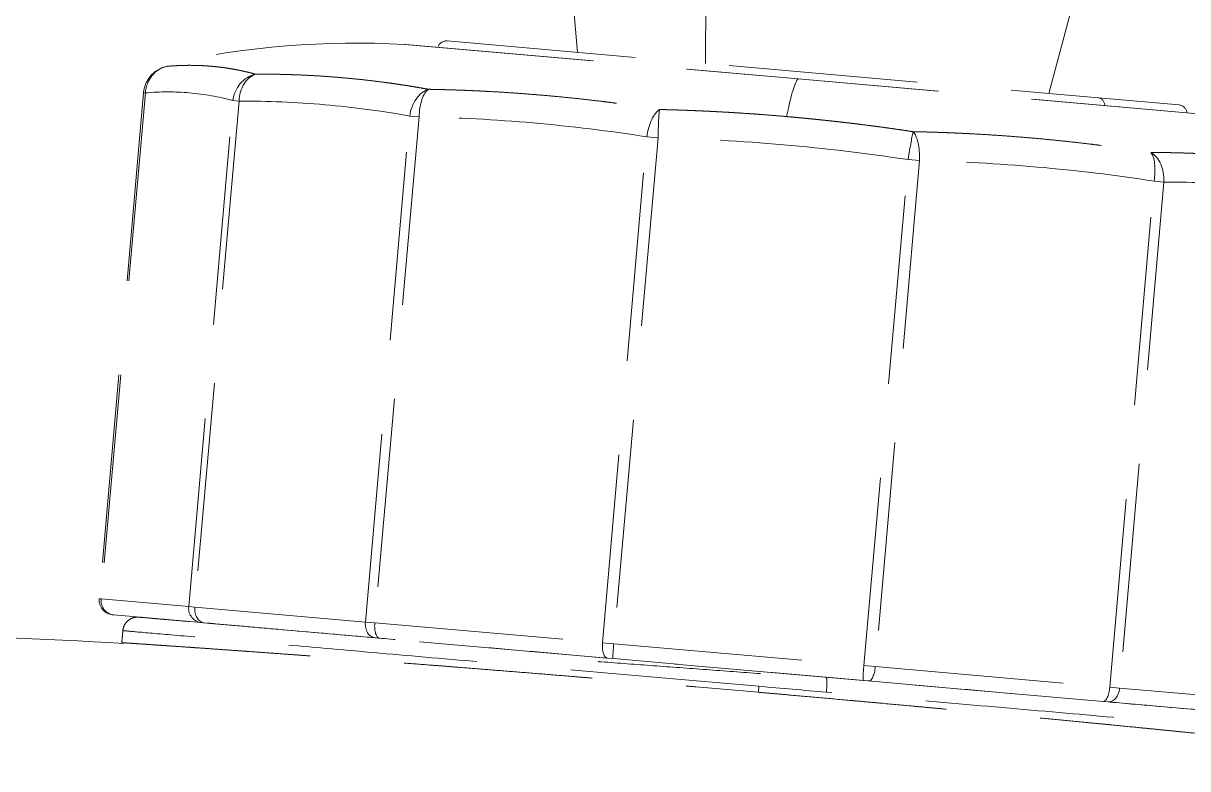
# Model space of a CAD drawing. Header units: millimetres. Extents: x 11618 to 13994, y -5897 to -2537.
# Drawn here: x 13094.28 to 13133.46, y -3821.46 to -3796.37 of the extents above; entities that cross this region are included whole.
import ezdxf

# ---------------------------------------------------------------- set-up
doc = ezdxf.new("R2010")
doc.units = ezdxf.units.MM
doc.linetypes.add('HIDDEN', pattern=[9.525, 6.35, -3.175])
doc.linetypes.add('HIDDEN2', pattern=[4.7625, 3.175, -1.5875])
doc.layers.add('HIDDEN', color=252, linetype='HIDDEN2', lineweight=13)

msp = doc.modelspace()

# ---------------------------------------------------------------- linework, layer by layer
at = {"layer": 'HIDDEN', "linetype": 'HIDDEN', "lineweight": 18, "extrusion": (-1, -2.22045e-16, 0)}
for p, q in [((13112.659, -3794.24), (13112.931, -3797.352)), ((13117.234, -3797.729), (13117.255, -3794.642)), ((13128.785, -3798.739), (13129.594, -3795.721)), ((13107.105, -3797.084), (13120.354, -3798.243)), ((13107.14, -3797.086), (13120.355, -3798.243)), ((13108.545, -3796.969), (13130.464, -3798.886)), ((13134.569, -3799.487), (13120.354, -3798.243)), ((13134.535, -3799.483), (13120.355, -3798.243)), ((13098.329, -3798.712), (13096.839, -3815.742)), ((13098.392, -3798.718), (13096.902, -3815.748)), ((13098.329, -3798.712), (13098.329, -3798.712)), ((13098.329, -3798.712), (13098.392, -3798.718)), ((13099.849, -3816.006), (13101.339, -3798.975)), ((13101.543, -3798.993), (13100.053, -3816.024)), ((13101.339, -3798.975), (13101.543, -3798.993)), ((13133.171, -3799.123), (13130.464, -3798.886)), ((13105.795, -3816.526), (13107.285, -3799.496)), ((13107.6, -3799.523), (13106.11, -3816.553)), ((13107.285, -3799.496), (13107.6, -3799.523)), ((13113.773, -3817.224), (13115.263, -3800.194)), ((13115.641, -3800.227), (13114.151, -3817.257)), ((13115.641, -3800.227), (13115.263, -3800.194)), ((13122.568, -3817.993), (13124.058, -3800.963)), ((13124.441, -3800.997), (13122.951, -3818.027)), ((13124.058, -3800.963), (13124.441, -3800.997)), ((13130.84, -3818.717), (13132.33, -3801.687)), ((13132.661, -3801.716), (13131.171, -3818.746)), ((13132.33, -3801.687), (13132.661, -3801.716)), ((13096.839, -3815.742), (13096.902, -3815.748)), ((13096.902, -3815.748), (13099.849, -3816.006)), ((13099.849, -3816.006), (13100.053, -3816.024)), ((13100.053, -3816.024), (13105.795, -3816.526)), ((13097.325, -3816.287), (13097.293, -3816.284)), ((13100.272, -3816.545), (13097.325, -3816.287)), ((13100.374, -3816.554), (13100.272, -3816.545)), ((13106.116, -3817.056), (13100.374, -3816.554)), ((13105.795, -3816.526), (13106.11, -3816.553)), ((13106.11, -3816.553), (13113.773, -3817.224)), ((13106.274, -3817.07), (13106.116, -3817.056)), ((13113.936, -3817.74), (13106.274, -3817.07)), ((13114.151, -3817.257), (13113.773, -3817.224)), ((13114.151, -3817.257), (13122.568, -3817.993)), ((13114.125, -3817.757), (13113.936, -3817.74)), ((13122.542, -3818.493), (13114.125, -3817.757)), ((13122.568, -3817.993), (13122.951, -3818.027)), ((13122.951, -3818.027), (13130.84, -3818.717)), ((13119.017, -3818.889), (13119.035, -3818.688)), ((13122.542, -3818.493), (13122.733, -3818.51)), ((13130.622, -3819.2), (13122.733, -3818.51)), ((13130.84, -3818.717), (13131.171, -3818.746)), ((13131.171, -3818.746), (13137.332, -3819.285)), ((13130.788, -3819.214), (13130.622, -3819.2)), ((13136.949, -3819.753), (13130.788, -3819.214))]:
    msp.add_line(p, q, dxfattribs=at)
at = {"layer": 'HIDDEN', "linetype": 'HIDDEN', "lineweight": 18}
for centre, radius, start, end in [((13105.523, -3827.042), 30, 86.9761, 102.1317), ((13107.052, -3798.083), 1, 85, 86.9761), ((13108.519, -3797.267), 0.3, 85, 163.42), ((13099.325, -3798.799), 1, 145.8337, 175), ((13133.145, -3799.422), 0.3, 6.58, 85), ((13097.337, -3815.786), 0.5, 175, 265)]:
    msp.add_arc(centre, radius, start, end, dxfattribs=at)
for centre, major_axis, ratio, start_param, end_param in [((13099.325, -3798.799), (-0.091, 0.996), 0.934915, 0.139478, 1.403955), ((13099.325, -3798.799), (0.827, -0.562), 0.997401, 2.387272, 3.141592), ((13102.272, -3799.057), (0.262, 0.965), 0.934915, 0.473161, 1.737638), ((13102.272, -3799.057), (-0.005, 1), 0.730097, 0.23892, 1.503397), ((13117.777, -3828.114), (-2.615, -29.886), 0.035181, 3.176082, 3.439064), ((13108.014, -3799.559), (0.178, 0.984), 0.730097, 0.373719, 1.638196), ((13108.014, -3799.559), (0.018, 1), 0.414127, 0.277636, 1.542113), ((13130.438, -3799.185), (0.026, 0.299), 0.780102, 4.914499, 6.283185), ((13115.676, -3800.23), (0.156, 0.988), 0.414127, 0.335003, 1.59948), ((13115.676, -3800.23), (0.024, 1), 0.035111, 0.304105, 1.568582), ((13124.093, -3800.966), (0.15, 0.989), 0.035111, 0.308534, 1.573011), ((13124.093, -3800.966), (0.02, 1), 0.349251, 4.688892, 5.953369), ((13131.982, -3801.656), (0.001, 1), 0.680442, 4.653824, 5.918301), ((13131.982, -3801.656), (0.154, 0.988), 0.349251, 4.735886, 6.000363), ((13097.368, -3815.789), (-0.044, -0.498), 0.936771, 4.712389, 6.283185), ((13100.315, -3816.046), (-0.044, -0.498), 0.936771, 4.712389, 6.283185), ((13100.418, -3816.055), (-0.044, -0.498), 0.731546, 4.712389, 6.283185), ((13106.159, -3816.558), (-0.044, -0.498), 0.731546, 4.712389, 6.283185), ((13106.317, -3816.572), (-0.044, -0.498), 0.414949, 4.712389, 6.283185), ((13113.98, -3817.242), (-0.044, -0.498), 0.414949, 4.712389, 6.283185), ((13114.169, -3817.258), (-0.044, -0.498), 0.035181, 4.712389, 6.283185), ((13122.585, -3817.995), (-0.044, -0.498), 0.035181, 4.712389, 6.283185), ((13122.777, -3818.012), (-0.044, -0.498), 0.349944, 0, 1.570796), ((13121.254, -3818.882), (-0.044, -0.498), 0.105138, 1.570796, 3.141593), ((13130.666, -3818.702), (-0.044, -0.498), 0.349944, 0, 1.570796), ((13130.831, -3818.716), (-0.044, -0.498), 0.681792, 0, 1.570796)]:
    msp.add_ellipse(centre, major_axis=major_axis, ratio=ratio, start_param=start_param, end_param=end_param, dxfattribs=at)
for points, knots in [([(13099.106, -3797.825), (13099.121, -3797.823), (13099.151, -3797.821), (13099.196, -3797.817), (13099.241, -3797.813), (13099.286, -3797.81), (13099.331, -3797.807), (13099.376, -3797.804), (13099.421, -3797.802), (13099.466, -3797.799), (13099.51, -3797.797), (13099.555, -3797.795), (13099.6, -3797.794), (13099.644, -3797.792), (13099.689, -3797.791), (13099.734, -3797.79), (13099.778, -3797.79), (13099.823, -3797.789), (13099.916, -3797.789), (13100.057, -3797.79), (13100.245, -3797.796), (13100.433, -3797.806), (13100.62, -3797.821), (13100.807, -3797.839), (13100.993, -3797.862), (13101.178, -3797.888), (13101.328, -3797.913), (13101.444, -3797.935), (13101.526, -3797.951), (13101.607, -3797.967), (13101.689, -3797.985), (13101.77, -3798.004), (13101.851, -3798.023), (13101.932, -3798.043), (13102.013, -3798.064), (13102.067, -3798.079), (13102.094, -3798.086)], [0, 0, 0, 0, 0.014759, 0.029506, 0.044243, 0.05897, 0.07369, 0.088402, 0.103107, 0.117807, 0.132503, 0.147195, 0.161885, 0.176573, 0.191261, 0.20595, 0.22064, 0.235333, 0.250029, 0.312597, 0.37507, 0.43753, 0.500059, 0.56257, 0.625013, 0.687472, 0.750029, 0.777777, 0.805516, 0.833253, 0.860994, 0.888747, 0.916517, 0.944311, 0.972137, 1, 1, 1, 1]), ([(13102.094, -3798.086), (13102.123, -3798.086), (13102.181, -3798.086), (13102.268, -3798.086), (13102.355, -3798.086), (13102.441, -3798.086), (13102.528, -3798.087), (13102.614, -3798.087), (13102.701, -3798.089), (13102.787, -3798.09), (13102.874, -3798.091), (13102.96, -3798.093), (13103.046, -3798.095), (13103.132, -3798.097), (13103.218, -3798.1), (13103.305, -3798.103), (13103.391, -3798.106), (13103.477, -3798.109), (13103.656, -3798.116), (13103.929, -3798.129), (13104.295, -3798.15), (13104.659, -3798.176), (13105.024, -3798.206), (13105.388, -3798.24), (13105.751, -3798.278), (13106.114, -3798.32), (13106.409, -3798.358), (13106.637, -3798.389), (13106.797, -3798.412), (13106.957, -3798.435), (13107.117, -3798.46), (13107.278, -3798.485), (13107.438, -3798.512), (13107.598, -3798.539), (13107.758, -3798.567), (13107.864, -3798.586), (13107.918, -3798.596)], [0, 0, 0, 0, 0.014755, 0.0295, 0.044234, 0.058958, 0.073674, 0.088383, 0.103085, 0.117782, 0.132474, 0.147163, 0.161849, 0.176534, 0.191218, 0.205903, 0.22059, 0.235279, 0.249971, 0.312524, 0.374981, 0.437426, 0.499941, 0.562466, 0.624924, 0.687398, 0.749971, 0.777727, 0.805473, 0.833216, 0.860964, 0.888723, 0.916499, 0.9443, 0.972131, 1, 1, 1, 1]), ([(13101.339, -3798.975), (13100.856, -3798.844), (13100.368, -3798.759), (13099.385, -3798.673), (13098.89, -3798.672), (13098.392, -3798.718)], [0, 0, 0, 0, 0.5, 0.5, 1, 1, 1, 1]), ([(13107.918, -3798.596), (13107.956, -3798.596), (13108.033, -3798.598), (13108.148, -3798.6), (13108.264, -3798.603), (13108.379, -3798.606), (13108.494, -3798.609), (13108.609, -3798.612), (13108.724, -3798.615), (13108.839, -3798.619), (13108.953, -3798.623), (13109.068, -3798.628), (13109.183, -3798.632), (13109.298, -3798.637), (13109.412, -3798.642), (13109.527, -3798.647), (13109.641, -3798.653), (13109.756, -3798.658), (13109.995, -3798.671), (13110.359, -3798.691), (13110.846, -3798.724), (13111.332, -3798.76), (13111.818, -3798.8), (13112.304, -3798.845), (13112.789, -3798.894), (13113.274, -3798.946), (13113.669, -3798.993), (13113.973, -3799.031), (13114.188, -3799.058), (13114.402, -3799.087), (13114.617, -3799.116), (13114.831, -3799.146), (13115.045, -3799.177), (13115.26, -3799.209), (13115.474, -3799.242), (13115.617, -3799.264), (13115.689, -3799.276)], [0, 0, 0, 0, 0.014755, 0.0295, 0.044234, 0.058958, 0.073674, 0.088383, 0.103085, 0.117782, 0.132474, 0.147163, 0.161849, 0.176534, 0.191218, 0.205903, 0.22059, 0.235279, 0.249971, 0.312524, 0.374981, 0.437426, 0.499941, 0.562466, 0.624924, 0.687398, 0.749971, 0.777727, 0.805473, 0.833216, 0.860964, 0.888723, 0.916499, 0.9443, 0.972131, 1, 1, 1, 1]), ([(13107.285, -3799.496), (13106.337, -3799.324), (13105.383, -3799.198), (13103.467, -3799.03), (13102.507, -3798.989), (13101.543, -3798.993)], [0, 0, 0, 0, 0.5, 0.5, 1, 1, 1, 1]), ([(13115.263, -3800.194), (13113.995, -3799.994), (13112.721, -3799.84), (13110.164, -3799.616), (13108.884, -3799.546), (13107.6, -3799.523)], [0, 0, 0, 0, 0.5, 0.5, 1, 1, 1, 1]), ([(13115.689, -3799.276), (13115.731, -3799.277), (13115.815, -3799.279), (13115.942, -3799.282), (13116.068, -3799.286), (13116.194, -3799.289), (13116.32, -3799.293), (13116.446, -3799.298), (13116.572, -3799.302), (13116.698, -3799.307), (13116.824, -3799.312), (13116.95, -3799.317), (13117.076, -3799.323), (13117.202, -3799.328), (13117.328, -3799.334), (13117.453, -3799.341), (13117.579, -3799.347), (13117.705, -3799.354), (13117.868, -3799.363), (13118.069, -3799.374), (13118.307, -3799.389), (13118.544, -3799.404), (13118.782, -3799.42), (13119.019, -3799.437), (13119.257, -3799.455), (13119.494, -3799.474), (13119.731, -3799.494), (13119.89, -3799.507), (13119.969, -3799.514)], [0, 0, 0, 0, 0.029514, 0.059006, 0.088477, 0.11793, 0.147365, 0.176786, 0.206194, 0.235591, 0.264979, 0.29436, 0.323736, 0.353109, 0.382481, 0.411855, 0.441231, 0.470612, 0.500001, 0.555645, 0.611232, 0.666779, 0.722298, 0.777805, 0.833314, 0.88884, 0.944397, 1, 1, 1, 1]), ([(13119.969, -3799.514), (13120.013, -3799.518), (13120.102, -3799.526), (13120.236, -3799.538), (13120.369, -3799.55), (13120.503, -3799.563), (13120.636, -3799.576), (13120.769, -3799.589), (13120.902, -3799.602), (13121.036, -3799.616), (13121.169, -3799.63), (13121.302, -3799.644), (13121.435, -3799.658), (13121.568, -3799.673), (13121.701, -3799.688), (13121.834, -3799.703), (13121.968, -3799.718), (13122.135, -3799.738), (13122.337, -3799.763), (13122.573, -3799.792), (13122.809, -3799.822), (13123.045, -3799.853), (13123.281, -3799.885), (13123.517, -3799.918), (13123.752, -3799.952), (13123.989, -3799.987), (13124.146, -3800.011), (13124.225, -3800.022)], [0, 0, 0, 0, 0.031282, 0.062547, 0.093799, 0.125039, 0.156271, 0.187497, 0.21872, 0.249942, 0.281166, 0.312394, 0.343629, 0.374873, 0.40613, 0.437402, 0.468691, 0.499999, 0.555503, 0.610988, 0.666468, 0.721956, 0.777467, 0.833014, 0.88861, 0.944267, 1, 1, 1, 1]), ([(13124.225, -3800.022), (13124.264, -3800.023), (13124.343, -3800.025), (13124.461, -3800.027), (13124.58, -3800.03), (13124.698, -3800.033), (13124.816, -3800.037), (13124.934, -3800.04), (13125.052, -3800.044), (13125.17, -3800.048), (13125.288, -3800.052), (13125.406, -3800.057), (13125.524, -3800.062), (13125.642, -3800.067), (13125.759, -3800.072), (13125.877, -3800.078), (13125.995, -3800.083), (13126.113, -3800.089), (13126.359, -3800.102), (13126.732, -3800.124), (13127.233, -3800.157), (13127.734, -3800.195), (13128.235, -3800.237), (13128.735, -3800.282), (13129.234, -3800.332), (13129.734, -3800.387), (13130.141, -3800.434), (13130.455, -3800.473), (13130.676, -3800.501), (13130.898, -3800.53), (13131.119, -3800.56), (13131.34, -3800.591), (13131.561, -3800.622), (13131.783, -3800.655), (13132.004, -3800.688), (13132.152, -3800.711), (13132.226, -3800.723)], [0, 0, 0, 0, 0.014759, 0.029506, 0.044243, 0.05897, 0.07369, 0.088402, 0.103107, 0.117807, 0.132503, 0.147195, 0.161885, 0.176573, 0.191261, 0.20595, 0.22064, 0.235333, 0.250029, 0.312597, 0.37507, 0.43753, 0.500059, 0.56257, 0.625013, 0.687472, 0.750029, 0.777777, 0.805516, 0.833253, 0.860994, 0.888747, 0.916517, 0.944311, 0.972137, 1, 1, 1, 1]), ([(13124.058, -3800.963), (13122.664, -3800.752), (13121.265, -3800.587), (13118.457, -3800.341), (13117.05, -3800.261), (13115.641, -3800.227)], [0, 0, 0, 0, 0.5, 0.5, 1, 1, 1, 1]), ([(13132.226, -3800.723), (13132.257, -3800.723), (13132.318, -3800.723), (13132.411, -3800.723), (13132.503, -3800.723), (13132.595, -3800.724), (13132.687, -3800.725), (13132.779, -3800.727), (13132.871, -3800.728), (13132.964, -3800.73), (13133.056, -3800.732), (13133.148, -3800.734), (13133.24, -3800.737), (13133.332, -3800.74), (13133.423, -3800.743), (13133.515, -3800.746), (13133.607, -3800.749), (13133.699, -3800.753), (13133.891, -3800.761), (13134.183, -3800.776), (13134.574, -3800.8), (13134.965, -3800.827), (13135.356, -3800.86), (13135.746, -3800.896), (13136.137, -3800.936), (13136.527, -3800.981), (13136.845, -3801.021), (13137.09, -3801.053), (13137.263, -3801.077), (13137.436, -3801.102), (13137.609, -3801.128), (13137.782, -3801.154), (13137.955, -3801.181), (13138.128, -3801.21), (13138.301, -3801.239), (13138.416, -3801.259), (13138.474, -3801.269)], [0, 0, 0, 0, 0.014755, 0.0295, 0.044234, 0.058958, 0.073674, 0.088383, 0.103085, 0.117782, 0.132474, 0.147163, 0.161849, 0.176534, 0.191218, 0.205903, 0.22059, 0.235279, 0.249971, 0.312524, 0.374981, 0.437426, 0.499941, 0.562466, 0.624924, 0.687398, 0.749971, 0.777727, 0.805473, 0.833216, 0.860964, 0.888723, 0.916499, 0.9443, 0.972131, 1, 1, 1, 1]), ([(13132.33, -3801.687), (13131.025, -3801.484), (13129.714, -3801.326), (13127.082, -3801.096), (13125.762, -3801.023), (13124.441, -3800.997)], [0, 0, 0, 0, 0.5, 0.5, 1, 1, 1, 1]), ([(13138.822, -3802.255), (13137.804, -3802.077), (13136.78, -3801.945), (13134.725, -3801.765), (13133.694, -3801.717), (13132.661, -3801.716)], [0, 0, 0, 0, 0.5, 0.5, 1, 1, 1, 1]), ([(13098.176, -3816.361), (13098.111, -3816.356), (13098.016, -3816.366), (13097.894, -3816.416), (13097.808, -3816.474), (13097.737, -3816.547), (13097.666, -3816.659), (13097.64, -3816.751), (13097.634, -3816.816)], [0, 0, 0, 0, 0.239618, 0.368427, 0.499926, 0.631436, 0.760272, 1, 1, 1, 1]), ([(13098.176, -3816.361), (13098.179, -3816.362), (13098.217, -3816.365), (13098.359, -3816.377), (13098.464, -3816.386), (13098.673, -3816.405), (13098.752, -3816.412), (13098.924, -3816.427), (13099.017, -3816.435), (13099.334, -3816.463), (13099.584, -3816.484), (13099.868, -3816.509)], [0, 0, 0, 0, 0.246673, 0.246673, 0.492738, 0.492738, 0.61577, 0.61577, 0.738802, 0.738802, 1, 1, 1, 1]), ([(13097.662, -3817.243), (13094.92, -3817.098), (13087.753, -3816.774), (13075.362, -3816.505), (13063.868, -3816.48), (13056.81, -3816.68), (13054.968, -3816.745)], [0, 0, 0, 0, 0.192828, 0.503966, 0.870556, 1, 1, 1, 1]), ([(13119.035, -3818.688), (13117.632, -3818.565), (13114.848, -3818.322), (13110.79, -3817.967), (13107.063, -3817.641), (13103.812, -3817.356), (13101.115, -3817.12), (13099.141, -3816.948), (13097.909, -3816.84), (13097.633, -3816.816), (13097.634, -3816.816)], [0, 0, 0, 0, 0.125095, 0.25019, 0.375285, 0.500381, 0.625476, 0.750571, 0.875666, 1, 1, 1, 1]), ([(13100.472, -3816.562), (13100.548, -3816.569), (13100.626, -3816.576), (13101.032, -3816.611), (13101.392, -3816.643), (13102.165, -3816.71), (13102.576, -3816.746), (13103.884, -3816.861), (13104.854, -3816.945), (13106.463, -3817.086), (13107.019, -3817.135), (13108.161, -3817.235), (13108.748, -3817.286), (13109.955, -3817.392), (13110.574, -3817.446), (13111.846, -3817.557), (13112.501, -3817.614), (13114.475, -3817.787), (13115.814, -3817.904), (13117.856, -3818.083), (13118.544, -3818.143), (13119.926, -3818.264), (13120.613, -3818.324), (13121.297, -3818.384)], [0, 0, 0, 0, 0.019848, 0.019848, 0.101527, 0.101527, 0.183207, 0.183207, 0.346565, 0.346565, 0.428245, 0.428245, 0.509924, 0.509924, 0.591603, 0.591603, 0.673283, 0.673283, 0.836641, 0.836641, 0.918321, 0.918321, 1, 1, 1, 1]), ([(13097.598, -3817.22), (13097.598, -3817.22), (13097.598, -3817.22), (13097.598, -3817.22), (13097.606, -3817.221), (13097.631, -3817.222), (13097.641, -3817.223), (13097.666, -3817.225), (13097.681, -3817.226), (13097.733, -3817.229), (13097.775, -3817.232), (13097.853, -3817.237), (13097.88, -3817.239), (13097.941, -3817.243), (13098.005, -3817.247), (13098.078, -3817.252), (13098.155, -3817.258), (13098.195, -3817.26), (13098.323, -3817.269), (13098.51, -3817.282), (13098.729, -3817.297), (13098.905, -3817.309), (13098.966, -3817.313), (13099.092, -3817.321), (13099.157, -3817.326), (13099.358, -3817.34), (13099.499, -3817.349), (13099.724, -3817.365), (13099.801, -3817.37), (13099.958, -3817.381), (13100.039, -3817.387), (13100.287, -3817.404), (13100.46, -3817.416), (13100.821, -3817.442), (13101.009, -3817.455), (13101.302, -3817.476), (13101.401, -3817.483), (13101.603, -3817.497), (13101.706, -3817.505), (13102.019, -3817.527), (13102.45, -3817.558), (13102.907, -3817.592), (13103.26, -3817.617), (13103.379, -3817.626), (13103.621, -3817.644), (13103.743, -3817.653), (13104.115, -3817.68), (13104.369, -3817.699), (13104.759, -3817.728), (13104.891, -3817.738), (13105.156, -3817.758), (13105.425, -3817.778), (13105.698, -3817.799), (13105.975, -3817.82), (13106.115, -3817.831), (13106.538, -3817.863), (13106.824, -3817.885), (13107.406, -3817.93), (13107.702, -3817.953), (13108.152, -3817.988), (13108.304, -3818), (13108.609, -3818.024), (13108.762, -3818.036), (13109.227, -3818.073), (13109.54, -3818.097), (13110.174, -3818.148), (13110.495, -3818.174), (13111.143, -3818.226), (13111.47, -3818.253), (13112.131, -3818.306), (13112.464, -3818.334), (13112.968, -3818.375), (13113.136, -3818.389), (13113.475, -3818.417), (13113.644, -3818.431), (13114.154, -3818.473), (13114.496, -3818.502), (13115.183, -3818.56), (13115.528, -3818.589), (13116.048, -3818.633), (13116.222, -3818.648), (13116.57, -3818.678), (13116.744, -3818.693), (13117.616, -3818.767), (13118.315, -3818.828), (13119.017, -3818.889)], [0, 0, 0, 0, 0.000275, 0.000275, 0.031516, 0.031516, 0.047137, 0.047137, 0.062758, 0.062758, 0.093999, 0.093999, 0.10962, 0.10962, 0.12524, 0.140861, 0.140861, 0.156482, 0.156482, 0.187723, 0.218965, 0.218965, 0.234585, 0.234585, 0.250206, 0.250206, 0.281447, 0.281447, 0.297068, 0.297068, 0.312689, 0.312689, 0.34393, 0.34393, 0.375172, 0.375172, 0.390792, 0.390792, 0.406413, 0.406413, 0.437655, 0.468896, 0.468896, 0.484517, 0.484517, 0.500137, 0.500137, 0.531379, 0.531379, 0.546999, 0.546999, 0.56262, 0.578241, 0.578241, 0.593862, 0.593862, 0.625103, 0.625103, 0.656344, 0.656344, 0.671965, 0.671965, 0.687586, 0.687586, 0.718827, 0.718827, 0.750069, 0.750069, 0.78131, 0.78131, 0.812552, 0.812552, 0.828172, 0.828172, 0.843793, 0.843793, 0.875034, 0.875034, 0.906276, 0.906276, 0.921896, 0.921896, 0.937517, 0.937517, 1, 1, 1, 1]), ([(13113.624, -3817.857), (13113.66, -3817.86), (13113.696, -3817.862), (13114.313, -3817.908), (13114.898, -3817.952), (13116.078, -3818.039), (13116.673, -3818.083), (13117.874, -3818.172), (13118.479, -3818.217), (13119.089, -3818.263)], [0, 0, 0, 0, 0.020408, 0.020408, 0.346939, 0.346939, 0.673469, 0.673469, 1, 1, 1, 1]), ([(13121.297, -3818.384), (13121.98, -3818.444), (13122.66, -3818.503), (13124.013, -3818.622), (13124.679, -3818.68), (13126.635, -3818.851), (13127.889, -3818.961), (13129.697, -3819.119), (13130.289, -3819.171), (13131.424, -3819.27), (13131.969, -3819.318), (13133.538, -3819.455), (13134.5, -3819.539), (13135.857, -3819.658), (13136.307, -3819.697), (13136.721, -3819.733)], [0, 0, 0, 0, 0.109559, 0.109559, 0.219118, 0.219118, 0.438236, 0.438236, 0.547795, 0.547795, 0.657354, 0.657354, 0.876472, 0.876472, 1, 1, 1, 1]), ([(13119.017, -3818.889), (13119.193, -3818.905), (13119.368, -3818.92), (13119.719, -3818.951), (13119.894, -3818.966), (13120.419, -3819.013), (13121.117, -3819.075), (13121.811, -3819.137), (13122.331, -3819.184), (13122.504, -3819.199), (13122.849, -3819.231), (13123.021, -3819.246), (13123.537, -3819.293), (13123.879, -3819.324), (13124.389, -3819.371), (13124.559, -3819.387), (13124.897, -3819.418), (13125.065, -3819.434), (13125.568, -3819.48), (13125.901, -3819.511), (13126.562, -3819.573), (13127.052, -3819.619), (13127.535, -3819.665), (13127.856, -3819.695), (13128.015, -3819.71), (13128.49, -3819.755), (13129.114, -3819.815), (13129.723, -3819.874), (13130.174, -3819.918), (13130.323, -3819.932), (13130.619, -3819.961), (13130.766, -3819.975), (13131.203, -3820.018), (13131.49, -3820.046), (13131.912, -3820.088), (13132.052, -3820.102), (13132.328, -3820.129), (13132.602, -3820.156), (13132.87, -3820.183), (13133.135, -3820.21), (13133.267, -3820.223), (13133.656, -3820.262), (13134.163, -3820.313), (13134.645, -3820.362), (13134.998, -3820.398), (13135.114, -3820.409), (13135.343, -3820.433), (13135.456, -3820.444), (13135.789, -3820.479), (13136.005, -3820.501), (13136.318, -3820.533), (13136.421, -3820.544), (13136.623, -3820.565), (13136.722, -3820.575), (13137.014, -3820.605), (13137.201, -3820.625), (13137.562, -3820.662), (13137.734, -3820.68), (13137.982, -3820.707), (13138.063, -3820.715), (13138.221, -3820.732), (13138.298, -3820.74), (13138.523, -3820.764), (13138.665, -3820.779), (13138.933, -3820.807), (13139.06, -3820.821), (13139.237, -3820.839), (13139.294, -3820.846), (13139.404, -3820.857), (13139.458, -3820.863), (13139.611, -3820.879), (13139.704, -3820.889), (13139.832, -3820.903), (13139.873, -3820.907), (13139.949, -3820.916), (13140.022, -3820.924), (13140.086, -3820.93), (13140.146, -3820.937), (13140.174, -3820.94), (13140.251, -3820.948), (13140.337, -3820.957), (13140.389, -3820.963), (13140.416, -3820.966), (13140.423, -3820.967), (13140.432, -3820.968), (13140.434, -3820.968), (13140.435, -3820.968)], [0, 0, 0, 0, 0.015632, 0.015632, 0.031265, 0.031265, 0.062529, 0.093794, 0.093794, 0.109426, 0.109426, 0.125058, 0.125058, 0.156323, 0.156323, 0.171955, 0.171955, 0.187587, 0.187587, 0.218852, 0.218852, 0.250116, 0.265748, 0.265748, 0.281381, 0.281381, 0.312645, 0.34391, 0.34391, 0.359542, 0.359542, 0.375174, 0.375174, 0.406439, 0.406439, 0.422071, 0.422071, 0.437703, 0.453335, 0.453335, 0.468968, 0.468968, 0.500232, 0.531497, 0.531497, 0.547129, 0.547129, 0.562761, 0.562761, 0.594026, 0.594026, 0.609658, 0.609658, 0.62529, 0.62529, 0.656555, 0.656555, 0.687819, 0.687819, 0.703452, 0.703452, 0.719084, 0.719084, 0.750348, 0.750348, 0.781613, 0.781613, 0.797245, 0.797245, 0.812877, 0.812877, 0.844142, 0.844142, 0.859774, 0.859774, 0.875406, 0.891039, 0.891039, 0.906671, 0.906671, 0.937935, 0.9692, 0.9692, 0.984832, 0.984832, 1, 1, 1, 1]), ([(13140.47, -3820.563), (13140.47, -3820.563), (13140.469, -3820.563), (13140.187, -3820.539), (13138.967, -3820.432), (13136.962, -3820.256), (13134.285, -3820.022), (13131.022, -3819.737), (13127.275, -3819.409), (13123.983, -3819.121), (13121.95, -3818.943), (13121.306, -3818.887)], [0, 0, 0, 0, 0.000739, 0.13468, 0.268621, 0.402563, 0.536504, 0.670445, 0.804386, 0.938327, 1, 1, 1, 1]), ([(13171.094, -3829.41), (13170.979, -3829.397), (13170.75, -3829.371), (13170.406, -3829.333), (13170.061, -3829.294), (13169.717, -3829.256), (13169.372, -3829.218), (13169.028, -3829.181), (13168.683, -3829.143), (13168.338, -3829.105), (13167.993, -3829.068), (13167.648, -3829.031), (13167.303, -3828.993), (13166.957, -3828.956), (13166.611, -3828.919), (13166.266, -3828.883), (13165.92, -3828.846), (13165.574, -3828.81), (13165.227, -3828.773), (13164.881, -3828.737), (13164.583, -3828.706), (13164.299, -3828.677), (13163.997, -3828.645), (13163.594, -3828.604), (13163.09, -3828.552), (13162.484, -3828.49), (13161.778, -3828.418), (13160.969, -3828.336), (13160.058, -3828.245), (13159.046, -3828.145), (13157.623, -3828.005), (13155.818, -3827.83), (13153.655, -3827.625), (13151.466, -3827.42), (13149.252, -3827.215), (13147.026, -3827.008), (13144.737, -3826.795), (13142.388, -3826.578), (13139.979, -3826.355), (13137.57, -3826.133), (13135.163, -3825.911), (13132.759, -3825.691), (13130.359, -3825.471), (13127.962, -3825.253), (13125.57, -3825.037), (13123.182, -3824.823), (13120.798, -3824.612), (13118.861, -3824.441), (13117.216, -3824.298), (13115.709, -3824.167), (13113.743, -3823.997), (13111.315, -3823.79), (13108.421, -3823.545), (13105.494, -3823.3), (13102.067, -3823.014), (13097.668, -3822.649), (13093.632, -3822.316), (13090.575, -3822.065), (13089.121, -3821.945), (13087.655, -3821.825), (13086.181, -3821.704), (13084.706, -3821.584), (13083.241, -3821.464), (13081.781, -3821.347), (13080.318, -3821.231), (13078.758, -3821.11), (13077.191, -3820.99), (13075.708, -3820.879), (13074.483, -3820.788), (13073.516, -3820.718), (13072.805, -3820.667), (13072.216, -3820.625), (13071.665, -3820.586), (13071.065, -3820.544), (13070.466, -3820.503), (13069.867, -3820.462), (13069.268, -3820.422), (13068.67, -3820.382), (13068.072, -3820.342), (13067.474, -3820.303), (13066.877, -3820.264), (13066.28, -3820.225), (13065.882, -3820.2), (13065.683, -3820.187)], [0, 0, 0, 0, 0.003281, 0.006564, 0.009847, 0.013131, 0.016416, 0.019702, 0.022988, 0.026276, 0.029564, 0.032853, 0.036143, 0.039434, 0.042725, 0.046019, 0.049313, 0.052609, 0.055907, 0.059206, 0.062506, 0.064428, 0.067306, 0.071141, 0.075936, 0.081693, 0.088416, 0.096107, 0.104767, 0.1144, 0.125, 0.145345, 0.165834, 0.18664, 0.207702, 0.22888, 0.249995, 0.272859, 0.295713, 0.318553, 0.341371, 0.36416, 0.386914, 0.409625, 0.432291, 0.45491, 0.477487, 0.500036, 0.509962, 0.524224, 0.542838, 0.565827, 0.593224, 0.625058, 0.648979, 0.690618, 0.750053, 0.763742, 0.777533, 0.791423, 0.805433, 0.819477, 0.833379, 0.847143, 0.861035, 0.87501, 0.891555, 0.905627, 0.917249, 0.92643, 0.933176, 0.937495, 0.943195, 0.948888, 0.954576, 0.960262, 0.965947, 0.97163, 0.97731, 0.982987, 0.988661, 0.994332, 1, 1, 1, 1]), ([(13065.773, -3820.01), (13065.872, -3820.016), (13066.068, -3820.029), (13066.358, -3820.047), (13066.643, -3820.065), (13066.921, -3820.082), (13067.193, -3820.1), (13067.459, -3820.117), (13067.718, -3820.133), (13067.972, -3820.15), (13068.219, -3820.166), (13068.46, -3820.182), (13068.695, -3820.197), (13068.924, -3820.212), (13069.147, -3820.227), (13069.364, -3820.241), (13069.575, -3820.255), (13069.779, -3820.269), (13069.978, -3820.282), (13070.17, -3820.295), (13070.357, -3820.308), (13070.537, -3820.32), (13070.712, -3820.332), (13070.88, -3820.344), (13071.043, -3820.355), (13071.2, -3820.365), (13071.35, -3820.376), (13071.495, -3820.386), (13071.634, -3820.395), (13071.767, -3820.405), (13071.894, -3820.413), (13072.015, -3820.422), (13072.131, -3820.43), (13072.24, -3820.438), (13072.526, -3820.458), (13072.984, -3820.49), (13073.61, -3820.534), (13074.218, -3820.578), (13074.808, -3820.621), (13075.382, -3820.662), (13075.938, -3820.703), (13076.476, -3820.743), (13076.998, -3820.782), (13077.502, -3820.82), (13077.99, -3820.857), (13078.461, -3820.893), (13079.076, -3820.94), (13079.826, -3820.998), (13080.703, -3821.066), (13081.424, -3821.123), (13081.999, -3821.169), (13082.438, -3821.204), (13082.865, -3821.238), (13083.278, -3821.271), (13083.679, -3821.303), (13084.067, -3821.335), (13084.442, -3821.365), (13084.805, -3821.395), (13085.155, -3821.424), (13085.717, -3821.47), (13086.487, -3821.533), (13087.464, -3821.613), (13088.423, -3821.691), (13089.363, -3821.768), (13090.284, -3821.844), (13091.188, -3821.918), (13092.36, -3822.014), (13093.789, -3822.131), (13095.462, -3822.269), (13097.081, -3822.402), (13098.906, -3822.553), (13100.922, -3822.72), (13103.119, -3822.902), (13104.935, -3823.053), (13106.394, -3823.175), (13107.518, -3823.27), (13108.622, -3823.362), (13109.709, -3823.454), (13110.782, -3823.545), (13111.774, -3823.629), (13112.688, -3823.707), (13113.523, -3823.778), (13114.349, -3823.849), (13115.169, -3823.92), (13115.986, -3823.991), (13116.802, -3824.061), (13117.619, -3824.132), (13118.601, -3824.218), (13119.746, -3824.319), (13121.053, -3824.434), (13122.364, -3824.55), (13123.689, -3824.669), (13124.844, -3824.772), (13125.824, -3824.86), (13126.625, -3824.932), (13127.432, -3825.005), (13128.248, -3825.079), (13129.073, -3825.154), (13129.91, -3825.231), (13130.758, -3825.308), (13131.746, -3825.398), (13132.879, -3825.502), (13134.163, -3825.62), (13135.478, -3825.741), (13136.828, -3825.865), (13138.8, -3826.047), (13141.456, -3826.293), (13144.191, -3826.547), (13146.42, -3826.754), (13147.866, -3826.889), (13149.136, -3827.007), (13150.232, -3827.109), (13151.276, -3827.206), (13152.278, -3827.3), (13153.25, -3827.391), (13154.302, -3827.49), (13155.436, -3827.598), (13156.654, -3827.716), (13157.677, -3827.815), (13158.484, -3827.895), (13159.056, -3827.952), (13159.652, -3828.011), (13160.271, -3828.073), (13160.914, -3828.138), (13161.581, -3828.206), (13162.273, -3828.276), (13162.99, -3828.35), (13163.731, -3828.427), (13164.312, -3828.488), (13164.734, -3828.532), (13164.998, -3828.56), (13165.29, -3828.591), (13165.611, -3828.625), (13165.96, -3828.662), (13166.338, -3828.703), (13166.744, -3828.746), (13167.18, -3828.793), (13167.644, -3828.844), (13168.138, -3828.897), (13168.661, -3828.955), (13169.213, -3829.016), (13169.795, -3829.08), (13170.407, -3829.149), (13170.825, -3829.196), (13171.038, -3829.22)], [0, 0, 0, 0, 0.002823, 0.005587, 0.008292, 0.010937, 0.013524, 0.016052, 0.018521, 0.020931, 0.023283, 0.025576, 0.027811, 0.029988, 0.032107, 0.034168, 0.036172, 0.038117, 0.040006, 0.041836, 0.04361, 0.045326, 0.046986, 0.048589, 0.050135, 0.051624, 0.053057, 0.054434, 0.055754, 0.057018, 0.058227, 0.059379, 0.060476, 0.061517, 0.062503, 0.068621, 0.07457, 0.080351, 0.085965, 0.091412, 0.096695, 0.101814, 0.10677, 0.111564, 0.116198, 0.120673, 0.12499, 0.13373, 0.142059, 0.149983, 0.154282, 0.158455, 0.162505, 0.166432, 0.170237, 0.173922, 0.177486, 0.180932, 0.184261, 0.187474, 0.196934, 0.206214, 0.215314, 0.224238, 0.232986, 0.24156, 0.249963, 0.266367, 0.282243, 0.297602, 0.312462, 0.334181, 0.354986, 0.374969, 0.385842, 0.396496, 0.406957, 0.417254, 0.427417, 0.437479, 0.445493, 0.453404, 0.461233, 0.469005, 0.476743, 0.48447, 0.492211, 0.49999, 0.512416, 0.524782, 0.537188, 0.549729, 0.562501, 0.570038, 0.577629, 0.585285, 0.593022, 0.60085, 0.608784, 0.616834, 0.62501, 0.636907, 0.649085, 0.661566, 0.674372, 0.687518, 0.717735, 0.750023, 0.765462, 0.781272, 0.791239, 0.80165, 0.812519, 0.821012, 0.830249, 0.840248, 0.851029, 0.86261, 0.875007, 0.880227, 0.88567, 0.891338, 0.897234, 0.90336, 0.909717, 0.916307, 0.923133, 0.930196, 0.937497, 0.939745, 0.942263, 0.94505, 0.948107, 0.951437, 0.95504, 0.958918, 0.963072, 0.967504, 0.972214, 0.977206, 0.982479, 0.988035, 0.993875, 1, 1, 1, 1])]:
    msp.add_open_spline(points, degree=3, knots=knots, dxfattribs=at)
for points, degree in [([(13097.634, -3816.816), (13097.598, -3817.223)], 1), ([(13121.306, -3818.887), (13120.551, -3818.821), (13119.791, -3818.754), (13119.035, -3818.688)], 3)]:
    msp.add_open_spline(points, degree=degree, dxfattribs=at)

doc.saveas('drawing.dxf')
